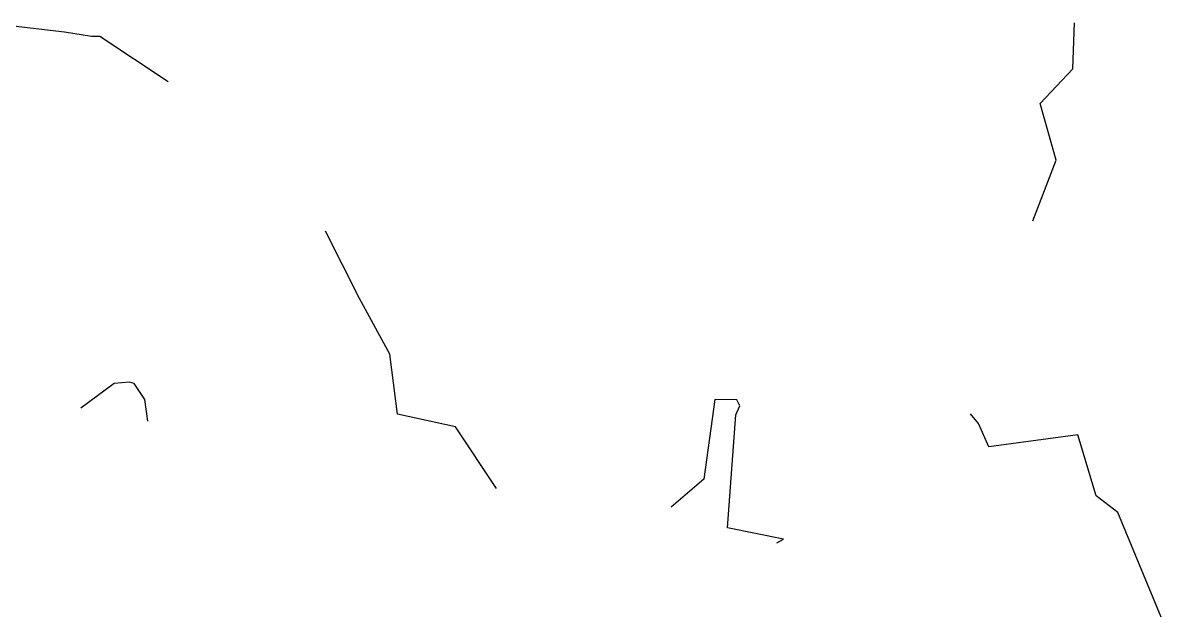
# Model space of a CAD drawing. Header units: feet. Extents: x 98894 to 101079, y 99244 to 101072.
# Drawn here: x 100148.3 to 100237.4, y 99303.3 to 99349.8 of the extents above; entities that cross this region are included whole.
import ezdxf

# ---------------------------------------------------------------- set-up
doc = ezdxf.new("R2010")
doc.units = ezdxf.units.FT
doc.header["$MEASUREMENT"] = 0
doc.linetypes.add('DGN Style 2', pattern=[43.344168, 26.006501, -17.337667])
doc.layers.add('Survey Exist Contour Major', color=62, linetype='DGN Style 2', lineweight=0)
doc.layers.add('Survey Exist Contour Minor', color=94, linetype='DGN Style 2', lineweight=0)

msp = doc.modelspace()

# ---------------------------------------------------------------- linework, layer by layer
at = {"layer": 'Survey Exist Contour Major', "lineweight": 30, "elevation": 1170, "flags": 128}
msp.add_lwpolyline([(100237.401, 99303.255), (100234.007, 99311.456), (100232.316, 99312.753), (100230.877, 99317.527), (100223.902, 99316.591), (100223.11, 99318.406), (100220.987, 99321.007), (100222.453, 99323.608), (100224.739, 99328.111), (100227.282, 99331.966), (100227.197, 99333.855), (100229.188, 99339.005), (100227.925, 99343.436), (100230.477, 99346.17), (100230.622, 99349.764)], dxfattribs=at)
at = {"layer": 'Survey Exist Contour Minor', "lineweight": 30, "flags": 128}
for points, elevation in [([(100185.388, 99313.319), (100182.181, 99318.146), (100177.666, 99319.154), (100177.062, 99323.835), (100174.671, 99328.182), (100171.591, 99334.323), (100169.978, 99334.768), (100166.801, 99337.265), (100164.553, 99339.95), (100161.219, 99344.055), (100161.108, 99344.141), (100161.021, 99344.248), (100154.379, 99348.684), (100153.718, 99348.697), (100151.599, 99349.034), (100147.146, 99349.54), (100145.743, 99349.674), (100139.758, 99352.264), (100136.65, 99353.403), (100135.217, 99354.14), (100128.438, 99359.085), (100126.173, 99361.447), (100122.189, 99360.935), (100117.361, 99361.857), (100115.7, 99362.473), (100112.247, 99364.326), (100109.356, 99362.452), (100106.685, 99362.489), (100102.25, 99363.058), (100099.972, 99364.484), (100095.929, 99369.279), (100095.297, 99369.586), (100094.997, 99369.584), (100094.298, 99369.481), (100088.467, 99368.886), (100085.129, 99368.254), (100080.972, 99368.667), (100074.208, 99368.6), (100072.566, 99368.334), (100070.503, 99369.054), (100065.405, 99369.6), (100062.466, 99369.679), (100057.877, 99369.032), (100051.997, 99367.349), (100042.987, 99363.639), (100041.485, 99362.12), (100036.115, 99356.003), (100032.961, 99349.315), (100030.583, 99346.727), (100025.626, 99347.306), (100023.942, 99344.559)], 1172), ([(100157.064, 99321.546), (100156.688, 99321.65), (100155.489, 99321.534), (100152.873, 99319.611)], 1174), ([(100158.132, 99318.593), (100157.888, 99320.301), (100157.064, 99321.546)], 1174), ([(100207.845, 99309.35), (100203.458, 99310.244), (100204.113, 99319.098), (100204.441, 99319.796), (100204.187, 99320.266), (100202.483, 99320.284), (100201.611, 99314.068), (100197.937, 99310.891)], 1172), ([(100207.316, 99309.076), (100207.845, 99309.35)], 1172)]:
    msp.add_lwpolyline(points, dxfattribs=dict(at, elevation=elevation))

doc.saveas('drawing.dxf')
